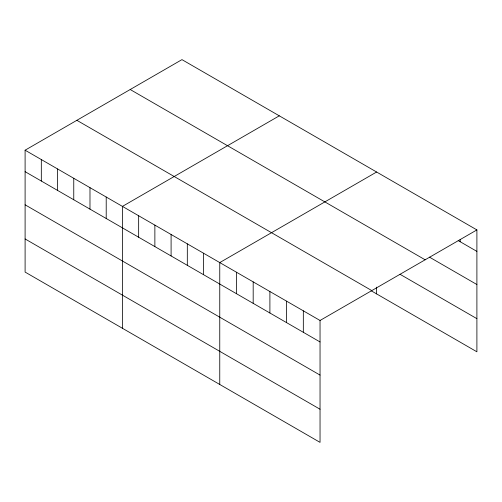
<?xml version="1.0" encoding="UTF-8"?>
<svg xmlns="http://www.w3.org/2000/svg" width="502" height="502" viewBox="0 0 502 502"><rect width="100%" height="100%" fill="white"/><g stroke="black" fill="none" stroke-linecap="round" stroke-linejoin="round"><path stroke-width="0.75" d="M25.1 150.198L320.038 320.477L320.038 442.369L25.1 272.084L25.1 150.198L181.962 59.631L476.9 229.916L476.9 351.802L371.216 290.79M279.294 115.824L122.432 206.391L122.432 328.277M376.619 172.017L219.757 262.584L219.757 384.469M320.038 320.477L476.9 229.916M458.182 240.583L476.9 251.389M429.436 257.124L476.9 284.527M130.2 89.519L425.138 259.798M400.019 274.28L476.9 318.67M76.862 120.311L371.8 290.589M25.1 171.671L320.038 341.95M25.1 204.81L320.038 375.088M25.1 238.952L320.038 409.23M460.19 239.441L460.19 241.738M376.619 287.131L376.619 293.908M303.327 310.826L303.327 332.305M286.611 301.181L286.611 322.654M269.9 291.53L269.9 313.003M253.184 281.879L253.184 303.352M236.473 272.228L236.473 293.708M203.536 253.215L203.536 274.688M187.315 243.853L187.315 265.326M171.094 234.484L171.094 255.957M154.873 225.122L154.873 246.595M138.652 215.753L138.652 237.226M106.211 197.022L106.211 218.495M89.983 187.66L89.983 209.133M73.763 178.292L73.763 199.765M57.542 168.929L57.542 190.402M41.321 159.561L41.321 181.034"/></g></svg>
